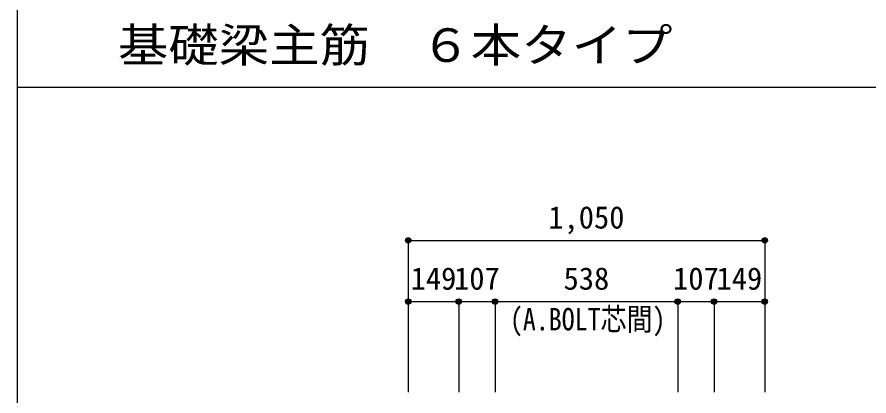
# Model space of a CAD drawing. Units: millimetres at full size, sheet at 1:30. Extents: x -5973 to 5954, y -4195 to 4201.
# Drawn here: x -5973 to -3464, y -1131 to -15 of the extents above; entities that cross this region are included whole.
import ezdxf
from ezdxf.enums import TextEntityAlignment as Align

# ---------------------------------------------------------------- set-up
doc = ezdxf.new("R2010")
doc.units = ezdxf.units.MM
doc.header["$LTSCALE"] = 30
doc.header["$PDMODE"] = 32
doc.header["$PDSIZE"] = 15
for name, color, linetype in [('0-7', 4, 'Continuous'), ('0-D', 4, 'Continuous'), ('6-7_文字', 7, 'Continuous'), ('F-0_枠', 6, 'Continuous')]:
    doc.layers.add(name, color=color, linetype=linetype)
doc.styles.add('ＭＳ ゴシック', font='')
doc.styles.get('ＭＳ ゴシック').set_extended_font_data('MS Gothic')

msp = doc.modelspace()

# ---------------------------------------------------------------- linework, layer by layer
at = {"layer": '0-D'}
for p, q in [((-4820.8, -672.85), (-4820.8, -852.85)), ((-4820.8, -672.85), (-4820.8, -852.85)), ((-4820.8, -672.85), (-3770.8, -672.85)), ((-3770.8, -672.85), (-3770.8, -852.85)), ((-4820.8, -852.85), (-4671.8, -852.85)), ((-4820.8, -852.85), (-4820.8, -1119.89)), ((-4671.8, -852.85), (-4671.8, -1119.89)), ((-4671.8, -852.85), (-4564.8, -852.85)), ((-4564.8, -852.85), (-4564.8, -1119.89)), ((-4564.8, -852.85), (-4026.8, -852.85)), ((-4026.8, -852.85), (-4026.8, -1119.89)), ((-4026.8, -852.85), (-3919.8, -852.85)), ((-3919.8, -852.85), (-3919.8, -1119.89)), ((-3919.8, -852.85), (-3770.8, -852.85)), ((-3770.8, -852.85), (-3770.8, -1119.89)), ((-3770.8, -852.85), (-3770.8, -1119.89))]:
    msp.add_line(p, q, dxfattribs=at)
for centre, radius in [((-4820.8, -672.85), 8), ((-4820.8, -672.85), 7.2), ((-4820.8, -672.85), 6.4), ((-4820.8, -672.85), 5.6), ((-4820.8, -672.85), 4.8), ((-4820.8, -672.85), 4), ((-4820.8, -672.85), 3.2), ((-4820.8, -672.85), 2.4), ((-4820.8, -672.85), 1.6), ((-4820.8, -672.85), 0.8), ((-3770.8, -672.85), 8), ((-3770.8, -672.85), 7.2), ((-3770.8, -672.85), 6.4), ((-3770.8, -672.85), 5.6), ((-3770.8, -672.85), 4.8), ((-3770.8, -672.85), 4), ((-3770.8, -672.85), 3.2), ((-3770.8, -672.85), 2.4), ((-3770.8, -672.85), 1.6), ((-3770.8, -672.85), 0.8), ((-4820.8, -852.85), 8), ((-4820.8, -852.85), 7.2), ((-4820.8, -852.85), 6.4), ((-4820.8, -852.85), 5.6), ((-4820.8, -852.85), 4.8), ((-4820.8, -852.85), 4), ((-4820.8, -852.85), 3.2), ((-4820.8, -852.85), 2.4), ((-4820.8, -852.85), 1.6), ((-4820.8, -852.85), 0.8), ((-4671.8, -852.85), 8), ((-4671.8, -852.85), 7.2), ((-4671.8, -852.85), 6.4), ((-4671.8, -852.85), 5.6), ((-4671.8, -852.85), 4.8), ((-4671.8, -852.85), 4), ((-4671.8, -852.85), 3.2), ((-4671.8, -852.85), 2.4), ((-4671.8, -852.85), 1.6), ((-4671.8, -852.85), 0.8), ((-4564.8, -852.85), 8), ((-4564.8, -852.85), 7.2), ((-4564.8, -852.85), 6.4), ((-4564.8, -852.85), 5.6), ((-4564.8, -852.85), 4.8), ((-4564.8, -852.85), 4), ((-4564.8, -852.85), 3.2), ((-4564.8, -852.85), 2.4), ((-4564.8, -852.85), 1.6), ((-4564.8, -852.85), 0.8), ((-4026.8, -852.85), 8), ((-4026.8, -852.85), 7.2), ((-4026.8, -852.85), 6.4), ((-4026.8, -852.85), 5.6), ((-4026.8, -852.85), 4.8), ((-4026.8, -852.85), 4), ((-4026.8, -852.85), 3.2), ((-4026.8, -852.85), 2.4), ((-4026.8, -852.85), 1.6), ((-4026.8, -852.85), 0.8), ((-3919.8, -852.85), 8), ((-3919.8, -852.85), 7.2), ((-3919.8, -852.85), 6.4), ((-3919.8, -852.85), 5.6), ((-3919.8, -852.85), 4.8), ((-3919.8, -852.85), 4), ((-3919.8, -852.85), 3.2), ((-3919.8, -852.85), 2.4), ((-3919.8, -852.85), 1.6), ((-3919.8, -852.85), 0.8), ((-3770.8, -852.85), 8), ((-3770.8, -852.85), 7.2), ((-3770.8, -852.85), 6.4), ((-3770.8, -852.85), 5.6), ((-3770.8, -852.85), 4.8), ((-3770.8, -852.85), 4), ((-3770.8, -852.85), 3.2), ((-3770.8, -852.85), 2.4), ((-3770.8, -852.85), 1.6), ((-3770.8, -852.85), 0.8)]:
    msp.add_circle(centre, radius, dxfattribs=at)
at = {"layer": '0-D', "color": 7}
for p in [(-4820.8, -672.85), (-3770.8, -672.85), (-4820.8, -852.85), (-4671.8, -852.85), (-4564.8, -852.85), (-4026.8, -852.85), (-3919.8, -852.85), (-3770.8, -852.85)]:
    msp.add_point(p, dxfattribs=at)
at = {"layer": 'F-0_枠'}
msp.add_line((-5972.88, 4201.15), (-5972.88, -4195.24), dxfattribs=at)
at = {"layer": 'F-0_枠', "color": 2}
msp.add_line((-5972.88, -222.05), (3723.6, -222.05), dxfattribs=at)

# ---------------------------------------------------------------- texts
at = {"layer": '0-7', "style": 'ＭＳ ゴシック', "width": 0.85}
msp.add_text('(A.BOLT芯間)', height=65.98, dxfattribs=at).set_placement((-4521.31, -957.62), align=Align.BOTTOM_LEFT)
at = {"layer": '0-D', "style": 'ＭＳ ゴシック'}
for s, p in [('1,050', (-4408.3, -657.85)), ('149', (-4813.8, -837.85)), ('107', (-4685.8, -837.85)), ('538', (-4363.3, -837.85)), ('107', (-4040.8, -837.85)), ('149', (-3912.8, -837.85))]:
    msp.add_text(s, height=65.98, dxfattribs=at).set_placement(p, align=Align.BOTTOM_LEFT)
at = {"layer": '6-7_文字', "color": 2, "style": 'ＭＳ ゴシック', "width": 1.1}
msp.add_text('\u3000\u3000基礎梁主筋\u3000６本タイプ', height=98.97, dxfattribs=at).set_placement((-5972.88, -177.05), align=Align.BOTTOM_LEFT)

doc.saveas('drawing.dxf')
